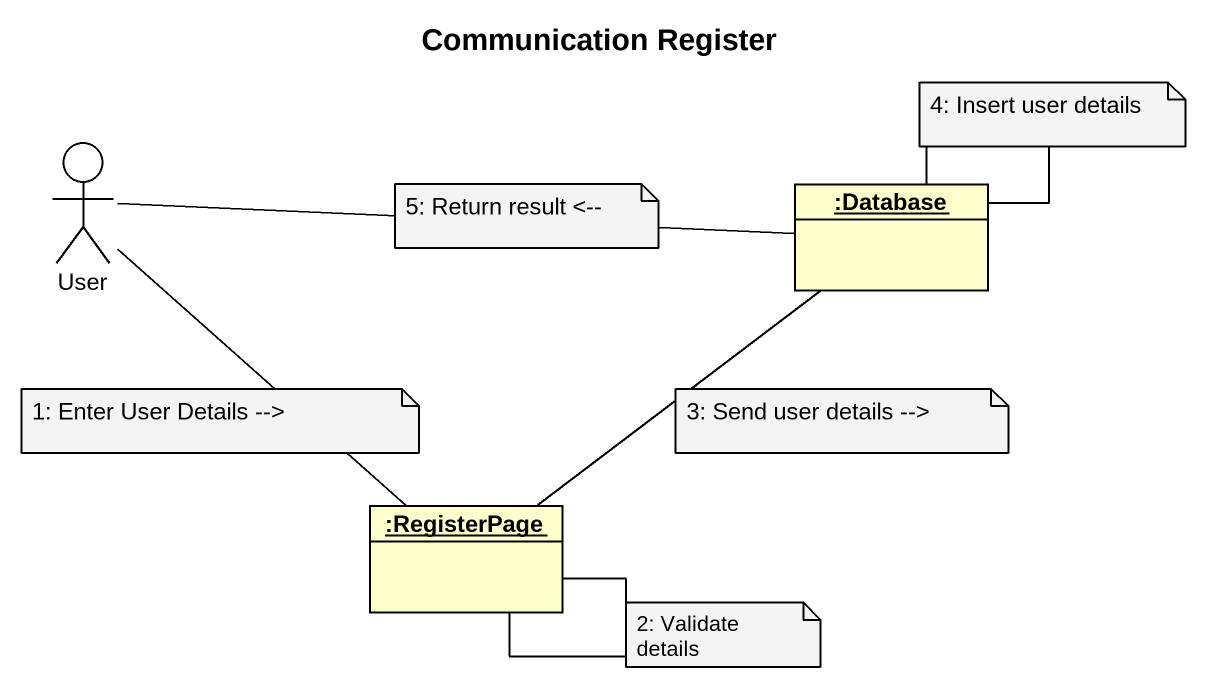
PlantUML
@startuml
title Communication Register
allowmixing
hide circle
hide empty members
actor User
object ":Database" as Database_
object ":RegisterPage" as RegisterPage
User -right- Database_
User -- RegisterPage
Database_ -- Database_
Database_ -- RegisterPage
RegisterPage -- RegisterPage
note as N1
  4: Insert user details
end note
note as N2
  5: Return result <--
end note
note as N3
  1: Enter User Details -->
end note
note as N4
  3: Send user details -->
end note
note as N5
  2: Validate details
end note
@enduml
